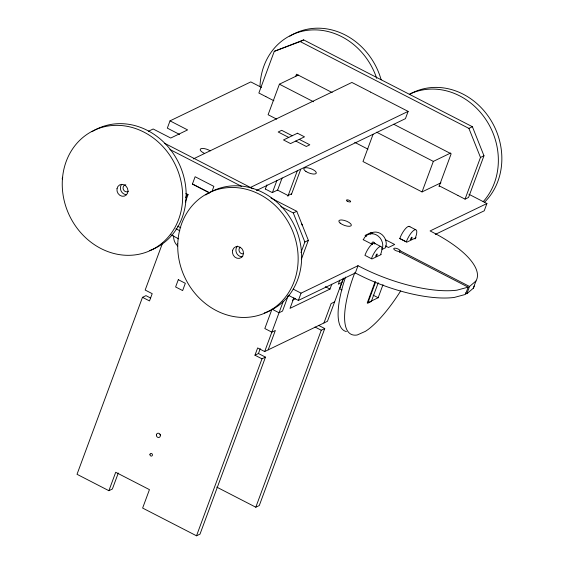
<?xml version="1.0" encoding="UTF-8"?>
<svg xmlns="http://www.w3.org/2000/svg" width="564" height="564" viewBox="0 0 564 564"><rect width="100%" height="100%" fill="white"/><g stroke="black" fill="none" stroke-linecap="round" stroke-linejoin="round"><path stroke-width="0.85" d="M62.146 178.866L62.738 177.251M261.456 87.392L250.804 81.907L170.025 120.865L167.332 128.134L179.556 134.429M150.658 298.053L145.97 295.642L142.488 297.32L77.021 474.296L108.887 490.701L112.37 489.016L118.299 472.999M162.524 243.14L145.174 290.051L152.202 293.668L149.516 300.936L142.488 297.32M185.697 197.774L186.613 195.299L188.073 194.594L185.859 193.452M185.33 202.018L188.073 194.594M212.064 191.274L213.869 186.381L195.123 176.736L192.416 184.054L209.604 192.902M108.887 490.701L115.705 472.272L149.446 489.637L142.629 508.065L196.519 535.8L200.008 534.115L265.475 357.139L258.446 353.522L254.956 355.207L261.985 358.824L265.475 357.139M458.031 195.518L465.06 199.134L468.55 197.449L483.968 155.763L472.399 126.717L303.686 39.896L274.28 51.324L258.862 93.011L265.891 96.634M298.335 75.068L279.406 84.191L268.111 114.732L276.656 119.131M295.585 76.669L296.495 74.208L332.189 92.574M265.383 188.968L266.899 184.879M272.419 192.585L276.945 180.332M277.537 190.329L282.099 178.005M287.88 196.307L297.249 170.977M291.362 194.622L300.732 169.299M254.956 355.207L257.649 347.932L264.678 351.548L327.444 321.283L343.286 278.454M258.446 353.522L260.237 348.672M300.936 252.644L304.863 242.019L293.294 212.973L280.794 206.544M196.519 535.8L261.985 358.824M264.678 351.548L283.213 301.444M301.395 259.137L308.353 240.334L296.777 211.296L271.002 198.027M268.168 349.87L275.338 330.476L271.855 332.154L264.826 328.537L271.996 309.142L279.025 312.759L282.515 311.081L288.197 295.726M293.9 297.855L290.016 308.36L329.996 289.078L331.794 284.228M298.37 300.436L301.063 293.16L358.013 265.7A85.763 30.456 20.3 0 0 456.939 290.171L468.141 287.147L465.455 294.422L454.246 297.447A85.763 30.456 20.3 0 1 355.327 272.969L298.37 300.436L288.204 295.205M373.072 134.302L362.99 161.544L422.034 191.929L440.956 182.806M216.745 487.113L255.802 507.212L321.268 330.236L324.751 328.551L318.505 325.336M323.955 322.961L331.131 303.566L334.621 301.888M339.803 280.132L338.308 284.171L341.791 282.493M324.751 328.551L259.285 505.534L255.802 507.212M343.61 278.101L339.683 288.712L342.024 289.924M370.738 92.186L408.124 111.39L405.438 118.659L256.401 190.533M355.327 272.969L358.013 265.7M370.668 234.06L371.267 232.446L372.825 233.249M375.123 281.662L367.227 303.009L378.162 297.736L382.984 284.7M375.652 281.951L367.798 303.185L371.295 301.5L378.247 282.719M399.39 252.298L399.989 250.684A3.321 1.177 20.3 0 0 396.118 248.322A3.321 1.177 20.3 0 0 393.982 249.351A3.321 1.177 20.3 0 0 398.593 251.354L468.141 287.147M422.034 191.929L433.335 161.389L450.678 153.02M414.977 238.988L415.576 237.366A11.061 3.349 -62.8 0 0 414.512 229.915A11.061 3.349 -62.8 0 0 406.277 241.857L399.784 238.516L400.877 235.928A11.061 3.349 -62.8 0 1 409.873 226.756M439.018 186.585L451.151 153.796L393.735 124.249M465.06 199.134L480.486 157.441L468.91 128.402L300.203 41.574L274.28 51.324M468.903 194.256L486.915 203.533L484.222 210.809L435.281 234.412M465.286 292.942L466.844 293.745L469.537 286.477L475.967 280.992A85.763 30.456 20.3 0 0 430.078 230.944L486.915 203.533M466.844 293.745L473.274 288.267L475.967 280.992M354.848 272.645L353.177 277.1A87.526 26.501 -62.8 0 0 357.231 334.974L365.409 331.343L367.954 329.616A87.512 26.501 -62.8 0 0 400.743 290.827M300.203 41.574L303.686 39.896M148.438 131.271L153.168 128.994L170.744 138.039L187.601 129.91L170.025 120.865M193.339 158.907L351.887 82.45L370.633 92.094M250.374 187.467L408.124 111.39M291.546 193.826L288.049 195.511L277.509 190.089L272.285 192.606L265.235 188.982M293.294 212.973L296.777 211.296M468.91 128.402L472.399 126.717M304.863 242.019L308.353 240.334M480.486 157.441L483.968 155.763M371.267 232.446L365.063 235.435L366.628 236.238M381.271 254.484L371.972 258.968L364.922 255.337L366.022 252.735A11.061 3.349 -62.8 0 1 375.018 243.563M416.119 237.677L406.82 242.16L399.777 238.53M292.392 300.203L295.529 298.694M376.625 132.202L433.335 161.389M279.406 84.191L313.591 101.781M266.067 96.726L273.878 100.745M354.707 142.339L367.982 149.171M439.173 185.81L457.912 195.454M292.222 135.748L281.683 130.319L278.186 132.004L288.74 137.426M299.251 139.364L309.805 144.786L306.308 146.478L295.769 141.049M409.104 226.326L415.59 229.668M385.311 239.672L394.68 244.494L388.476 247.483L385.36 245.876M399.989 250.684L469.537 286.477M374.256 243.133L380.742 246.475M363.103 239.615L372.226 244.311M164.78 143.362L253.039 188.785M169.884 149.467L241.744 186.444M192.437 184.005L209.618 192.853M373.114 295.134L378.162 297.736M325.315 286.667L329.996 289.078M177.639 226.171L180.762 227.778M175.905 228.751L179.817 230.768M293.238 289.135L301.063 293.16M170.871 234.821L178.689 238.847M315.015 327.021L321.268 330.236M243.634 253.61A3.631 3.208 64.3 0 1 239.481 251.812A3.631 3.208 64.3 0 1 240.208 247.279M128.423 191.259A3.631 3.208 64.3 0 1 123.34 189.441A3.631 3.208 64.3 0 1 125.814 184.752M208.793 193.043A66.362 58.691 64.3 0 1 294.824 226.361A66.362 58.691 64.3 0 1 264.283 312.985M205.754 194.982A66.362 58.691 64.3 0 1 208.172 193.41M242.774 256.683A6.105 5.4 64.3 0 1 236.591 253.137A6.105 5.4 64.3 0 1 237.606 246.08M410.232 93.941A66.362 58.691 64.3 0 1 488.784 117.002A66.362 58.691 64.3 0 1 484.603 202.152M409.295 94.301A66.362 58.691 64.3 0 1 485.287 118.687A66.362 58.691 64.3 0 1 483.122 201.729M289.783 36.209A66.362 58.691 64.3 0 1 381.151 79.799M260.018 86.038A66.362 58.691 64.3 0 1 310.82 29.998A66.362 58.691 64.3 0 1 376.703 78.382M92.052 131.673A66.362 58.691 64.3 0 1 178.802 163.116A66.362 58.691 64.3 0 1 149.488 250.62M126.364 194.622A6.105 5.4 64.3 0 1 121.006 190.815A6.105 5.4 64.3 0 1 121.753 184.329M346.43 331.583A87.526 26.501 -62.8 0 1 345.549 277.051M371.422 258.664A11.061 3.349 -62.8 0 1 379.657 246.722A11.061 3.349 -62.8 0 1 380.721 254.174M363.378 239.735A11.061 9.785 64.3 0 1 376.336 234.864A11.061 9.785 64.3 0 1 382.124 249.38L385.621 247.695A11.061 9.785 64.3 0 0 382.138 234.758A11.061 9.785 64.3 0 0 369.921 233.848M372.459 244.381A1.382 1.22 64.3 0 1 372.113 242.562A1.382 1.22 64.3 0 1 373.742 242.21A1.382 1.22 64.3 0 1 374.362 243.972M160.585 435.218A2.214 1.96 64.3 0 1 159.979 434.252M177.759 246.038A11.061 9.785 64.3 0 1 173.67 235.773M301.599 224.035A2.214 0.783 20.3 0 1 302.085 225.184M204.112 153.189A6.634 2.355 20.3 0 1 201.017 148.67A6.634 2.355 20.3 0 1 210.259 150.849M474.268 286.04A85.763 30.456 20.3 0 1 473.274 288.267M178.302 279.681L175.608 286.956L182.637 290.573L185.33 283.297L178.302 279.681M297.468 133.224L283.495 139.95L290.545 143.573L304.497 136.84L297.447 133.217M177.773 243.874A66.362 58.691 64.3 0 0 266.145 312.534A66.362 58.691 64.3 0 0 269.93 200.96A66.362 58.691 64.3 0 0 177.773 243.874M232.629 250.247A6.105 5.4 64.3 0 0 239.277 258.368A6.105 5.4 64.3 0 0 241.942 248.745A6.105 5.4 64.3 0 0 232.629 250.247M62.4 179.401A66.362 58.691 64.3 0 0 148.684 251.276A66.362 58.691 64.3 0 0 156.284 140.316A66.362 58.691 64.3 0 0 62.4 179.401M117.016 188.658A6.105 5.4 64.3 0 0 124.284 196.138A6.105 5.4 64.3 0 0 126.068 186.198A6.105 5.4 64.3 0 0 117.016 188.658M376.421 256.134A1.382 0.416 -62.8 0 0 377.196 254.033A1.382 0.416 -62.8 0 0 375.934 255.506A1.382 0.416 -62.8 0 0 376.421 256.134M411.269 239.326A1.382 0.416 -62.8 0 0 412.044 237.232A1.382 0.416 -62.8 0 0 410.782 238.699A1.382 0.416 -62.8 0 0 411.269 239.326M156.383 434.816A2.214 1.96 64.3 0 0 159.083 437.445A2.214 1.96 64.3 0 0 159.633 433.815A2.214 1.96 64.3 0 0 156.383 434.816M149.946 454.485A1.382 1.22 64.3 0 0 151.702 456.036A1.382 1.22 64.3 0 0 151.927 453.738A1.382 1.22 64.3 0 0 149.946 454.485M347.177 201.101A2.214 0.783 20.3 0 0 350.611 201.729A2.214 0.783 20.3 0 0 347.889 199.917A2.214 0.783 20.3 0 0 347.177 201.101M305.907 171.435A6.634 2.355 20.3 0 0 316.214 173.331A6.634 2.355 20.3 0 0 308.05 167.882A6.634 2.355 20.3 0 0 305.907 171.435M340.141 223.083A6.634 2.355 20.3 0 0 350.914 225.917A6.634 2.355 20.3 0 0 344.23 220.39A6.634 2.355 20.3 0 0 340.141 223.083"/></g></svg>
